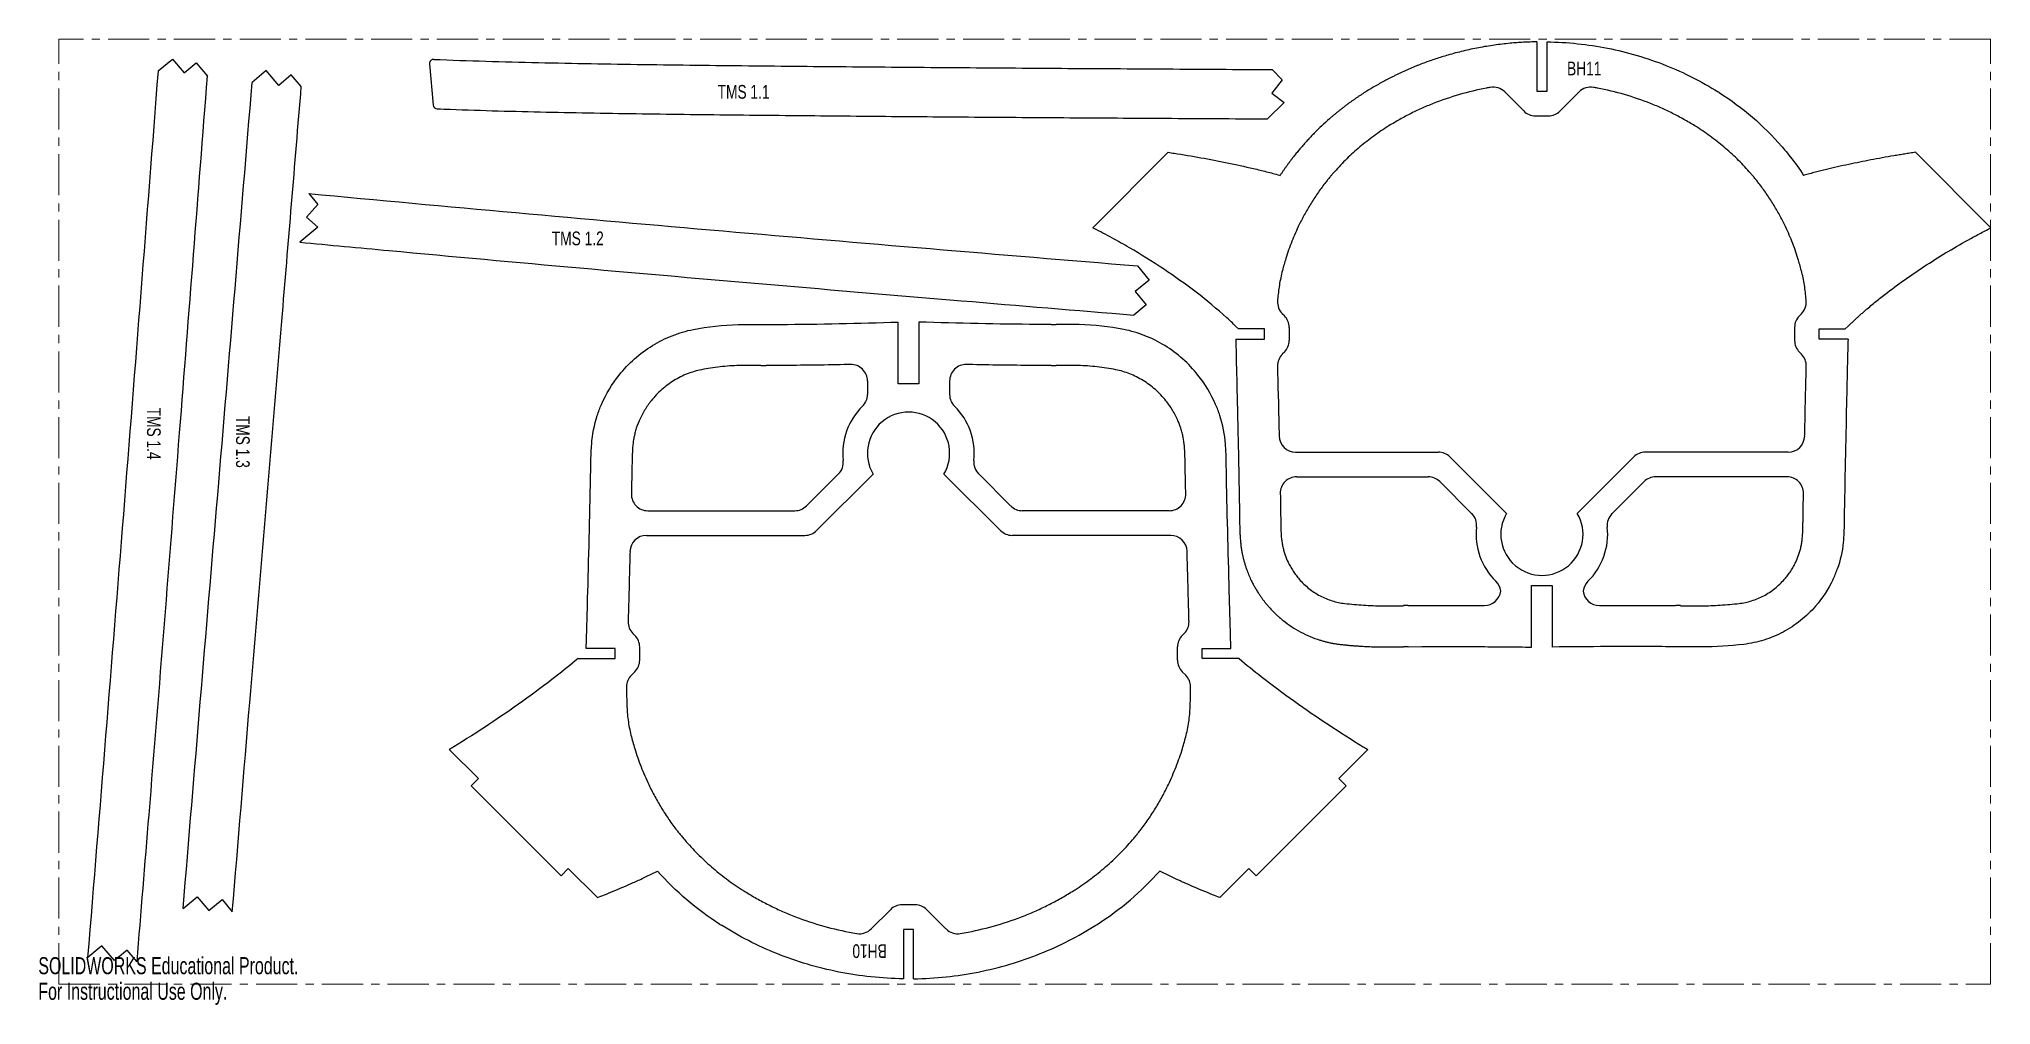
# Model space of a CAD drawing. Header units: inches. Extents: x 0 to 23.8, y 0 to 11.8.
import ezdxf

# ---------------------------------------------------------------- set-up
doc = ezdxf.new("R2010")
doc.units = ezdxf.units.IN
doc.header["$MEASUREMENT"] = 0
doc.linetypes.add('CENTERX2', pattern=[0.8, 0.5, -0.1, 0.1, -0.1])
doc.layers.add('PART_NAMES', color=1, linetype='Continuous')
doc.styles.add('SLDTEXTSTYLE0', font='TXT', dxfattribs={"width": 0.75})
doc.styles.add('SLDTEXTSTYLE1', font='TXT', dxfattribs={"width": 0.7})

msp = doc.modelspace()

# ---------------------------------------------------------------- linework, layer by layer
at = {"color": 7, "linetype": 'CENTERX2', "lineweight": 18}
for p, q in [((0.25, 0.25), (0.25, 11.75)), ((23.75, 11.75), (0.25, 11.75)), ((23.75, 0.25), (23.75, 11.75)), ((0.25, 0.25), (23.75, 0.25))]:
    msp.add_line(p, q, dxfattribs=at)
at = {"color": 7, "linetype": 'Continuous', "lineweight": 25}
for p, q in [((18.229, 11.716), (18.229, 11.116)), ((18.354, 11.116), (18.354, 11.716)), ((1.46, 11.362), (1.632, 11.507)), ((1.632, 11.507), (1.776, 11.337)), ((1.776, 11.337), (1.92, 11.459)), ((1.92, 11.459), (2.057, 11.297)), ((4.76, 11.448), (4.804, 10.946)), ((2.772, 11.367), (2.602, 11.223)), ((2.925, 11.185), (2.772, 11.367)), ((3.078, 11.314), (2.925, 11.185)), ((3.199, 11.171), (3.078, 11.314)), ((15.132, 11.255), (15.008, 11.09)), ((15.01, 11.378), (15.132, 11.255)), ((15.156, 10.978), (14.954, 10.779)), ((15.008, 11.09), (15.156, 10.978)), ((17.839, 11.106), (18.071, 10.875)), ((18.229, 11.116), (18.354, 11.116)), ((18.513, 10.875), (18.744, 11.106)), ((18.212, 10.816), (18.371, 10.816)), ((12.828, 9.453), (13.747, 10.372)), ((23.755, 9.453), (22.836, 10.372)), ((15.099, 10.093), (15.107, 10.091)), ((21.484, 10.093), (21.476, 10.091)), ((3.4, 9.736), (3.262, 9.583)), ((3.289, 9.87), (3.4, 9.736)), ((3.262, 9.583), (3.4, 9.459)), ((3.4, 9.459), (3.181, 9.278)), ((13.513, 8.818), (13.344, 8.679)), ((13.371, 8.99), (13.513, 8.818)), ((13.344, 8.679), (13.478, 8.516)), ((13.478, 8.516), (13.327, 8.391)), ((15.159, 8.383), (15.134, 8.407)), ((21.424, 8.383), (21.449, 8.407)), ((10.462, 7.556), (10.462, 8.306)), ((10.712, 8.306), (10.712, 7.556)), ((14.566, 8.258), (14.601, 8.224)), ((14.568, 8.099), (14.918, 8.099)), ((14.918, 8.224), (14.601, 8.224)), ((14.918, 8.099), (14.918, 8.224)), ((15.218, 8.241), (15.218, 8.082)), ((21.366, 8.241), (21.366, 8.082)), ((21.666, 8.224), (21.982, 8.224)), ((21.666, 8.099), (21.666, 8.224)), ((22.016, 8.099), (21.666, 8.099)), ((22.018, 8.258), (21.982, 8.224)), ((15.159, 7.94), (15.134, 7.915)), ((21.424, 7.94), (21.449, 7.915)), ((10.087, 7.59), (10.087, 7.425)), ((10.712, 7.556), (10.462, 7.556)), ((11.087, 7.59), (11.087, 7.425)), ((15.295, 6.724), (17.032, 6.724)), ((17.173, 6.665), (17.861, 5.978)), ((19.41, 6.665), (18.722, 5.978)), ((21.289, 6.724), (19.551, 6.724)), ((9.345, 6.069), (9.734, 6.459)), ((9.469, 5.769), (10.156, 6.457)), ((11.705, 5.769), (11.018, 6.457)), ((11.829, 6.069), (11.44, 6.459)), ((15.309, 6.424), (16.908, 6.424)), ((21.274, 6.424), (19.676, 6.424)), ((17.049, 6.365), (17.439, 5.975)), ((19.534, 6.365), (19.144, 5.975)), ((7.415, 6.011), (9.203, 6.011)), ((13.759, 6.011), (11.971, 6.011)), ((7.398, 5.711), (9.327, 5.711)), ((13.776, 5.711), (11.847, 5.711)), ((18.167, 5.102), (18.417, 5.102)), ((18.167, 4.352), (18.167, 5.102)), ((18.417, 5.102), (18.417, 4.352)), ((7.257, 4.494), (7.234, 4.517)), ((13.917, 4.494), (13.94, 4.517)), ((7.016, 4.336), (6.666, 4.336)), ((7.016, 4.211), (7.016, 4.336)), ((7.316, 4.193), (7.316, 4.353)), ((13.858, 4.193), (13.858, 4.353)), ((14.158, 4.336), (14.508, 4.336)), ((14.158, 4.211), (14.158, 4.336)), ((16.667, 4.356), (16.831, 4.357)), ((6.566, 4.211), (7.016, 4.211)), ((7.257, 4.052), (7.215, 4.01)), ((13.917, 4.052), (13.959, 4.01)), ((14.608, 4.211), (14.158, 4.211)), ((5.354, 2.751), (5, 3.105)), ((15.82, 2.751), (16.174, 3.105)), ((5.265, 2.663), (5.354, 2.751)), ((6.359, 1.569), (5.265, 2.663)), ((14.815, 1.569), (15.909, 2.663)), ((15.909, 2.663), (15.82, 2.751)), ((6.447, 1.658), (6.359, 1.569)), ((6.801, 1.304), (6.447, 1.658)), ((7.395, 1.559), (7.531, 1.626)), ((13.779, 1.559), (13.643, 1.626)), ((14.373, 1.304), (14.727, 1.658)), ((14.727, 1.658), (14.815, 1.569)), ((1.762, 1.173), (1.933, 1.315)), ((1.933, 1.315), (2.073, 1.146)), ((2.073, 1.146), (2.235, 1.28)), ((2.235, 1.28), (2.36, 1.129)), ((10.667, 1.215), (10.507, 1.215)), ((10.366, 1.156), (10.132, 0.922)), ((11.042, 0.922), (10.808, 1.156)), ((0.774, 0.718), (0.603, 0.575)), ((0.927, 0.537), (0.774, 0.718)), ((10.649, 0.915), (10.524, 0.915)), ((10.524, 0.915), (10.524, 0.315)), ((10.649, 0.315), (10.649, 0.915)), ((1.08, 0.666), (0.927, 0.537)), ((1.201, 0.522), (1.08, 0.666))]:
    msp.add_line(p, q, dxfattribs=at)
at = {"color": 7, "linetype": 'Continuous', "lineweight": 25, "flags": 128}
for points in [[(14.574, 7.819), (14.576, 7.727), (14.58, 7.564), (14.586, 7.309)], [(15.076, 7.769), (15.081, 7.518), (15.086, 7.321)], [(14.614, 5.912), (14.615, 5.871), (14.616, 5.799)]]:
    msp.add_lwpolyline(points, dxfattribs=at)
at = {"color": 7, "linetype": 'Continuous', "lineweight": 25}
for centre, radius, start, end in [((4.81, 11.453), 0.05, 87.7263, 185), ((17.698, 10.965), 0.2, 45, 99.9996), ((18.886, 10.965), 0.2, 80.0004, 135), ((4.854, 10.951), 0.05, 185, 267.7905), ((17.673, 8.674), 2.872, 122.0603, 122.4074), ((18.911, 8.674), 2.872, 57.5926, 57.9397), ((18.212, 11.016), 0.2, 225, 270), ((18.371, 11.016), 0.2, 270, 315), ((17.673, 8.674), 2.372, 122.0603, 122.4074), ((18.911, 8.674), 2.372, 57.5926, 57.9397), ((17.964, 8.21), 2.92, 162.6862, 165.6431), ((18.619, 8.21), 2.92, 14.3569, 17.3138), ((15.276, 8.549), 0.2, 176.1773, 225), ((21.308, 8.549), 0.2, 315, 3.8227), ((15.018, 8.241), 0.2, 0, 45), ((21.566, 8.241), 0.2, 135, 180), ((8.776, 27.9), 19.623, 270.0434, 270.2211), ((12.398, 27.9), 19.623, 269.7789, 269.9566), ((15.018, 8.082), 0.2, 315, 0), ((21.566, 8.082), 0.2, 180, 225), ((15.276, 7.774), 0.2, 135, 181.3232), ((21.308, 7.774), 0.2, 358.6768, 45), ((8.776, 27.9), 20.123, 270.0434, 270.2211), ((9.887, 7.59), 0.2, 0, 91.2683), ((11.287, 7.59), 0.2, 88.7317, 180), ((12.398, 27.9), 20.123, 269.7789, 269.9566), ((9.887, 7.425), 0.2, 314.427, 0), ((11.287, 7.425), 0.2, 180, 225.573), ((10.587, 6.711), 0.8, 134.427, 186.3178), ((10.587, 6.711), 0.5, 329.4775, 210.5225), ((10.587, 6.711), 0.8, 353.6822, 45.573), ((15.295, 6.924), 0.2, 181.247, 270), ((21.289, 6.924), 0.2, 270, 358.753), ((17.032, 6.524), 0.2, 45, 90), ((19.551, 6.524), 0.2, 90, 135), ((9.593, 6.6), 0.2, 315, 6.3178), ((11.581, 6.6), 0.2, 173.6822, 225), ((15.309, 6.224), 0.2, 90, 181.055), ((16.908, 6.224), 0.2, 45, 90), ((19.676, 6.224), 0.2, 90, 135), ((21.274, 6.224), 0.2, 358.945, 90), ((7.415, 6.211), 0.2, 178.7662, 270), ((13.759, 6.211), 0.2, 270, 1.2338), ((9.203, 6.211), 0.2, 270, 315), ((11.971, 6.211), 0.2, 225, 270), ((17.298, 5.834), 0.2, 353.6822, 45), ((18.292, 5.724), 0.5, 149.4775, 30.5225), ((19.286, 5.834), 0.2, 135, 186.3178), ((7.398, 5.511), 0.2, 90, 178.5251), ((9.327, 5.911), 0.2, 270, 315), ((11.847, 5.911), 0.2, 225, 270), ((13.776, 5.511), 0.2, 1.4749, 90), ((18.292, 5.724), 0.8, 173.6822, 225.573), ((18.292, 5.724), 0.8, 314.427, 6.3178), ((16.01, 5.768), 0.892, 199.5862, 205.3613), ((20.574, 5.768), 0.892, 334.6387, 340.4138), ((16.01, 5.768), 1.392, 199.5862, 205.3613), ((20.574, 5.768), 1.392, 334.6387, 340.4138), ((17.592, 5.057), 0.2, 269.7512, 353.2483), ((17.592, 5.01), 0.2, 6.7517, 45.573), ((18.992, 5.01), 0.2, 134.427, 173.2483), ((18.992, 5.057), 0.2, 186.7517, 270.2488), ((16.941, -43.249), 48.106, 90.3301, 90.3983), ((19.642, -43.249), 48.106, 89.6017, 89.6699), ((7.375, 4.659), 0.2, 178.3738, 225), ((13.799, 4.659), 0.2, 315, 1.6262), ((7.116, 4.353), 0.2, 0, 45), ((14.058, 4.353), 0.2, 135, 180), ((16.941, -43.249), 47.606, 90.3301, 90.3983), ((19.642, -43.249), 47.606, 89.6017, 89.6699), ((7.116, 4.193), 0.2, 315, 0), ((14.058, 4.193), 0.2, 180, 225), ((7.356, 3.868), 0.2, 135, 180.159), ((13.818, 3.868), 0.2, 359.841, 45), ((10.264, 4.037), 3.146, 193.906, 196.9617), ((10.91, 4.037), 3.146, 343.0383, 346.094), ((10.26, 4.068), 3.162, 219.8047, 220.7214), ((10.914, 4.068), 3.162, 319.2786, 320.1953), ((10.084, 3.778), 2.824, 237.3814, 237.7336), ((10.507, 1.015), 0.2, 90, 135), ((10.667, 1.015), 0.2, 45, 90), ((11.09, 3.778), 2.824, 302.2664, 302.6186), ((10.084, 3.778), 3.324, 237.3818, 237.7336), ((11.09, 3.778), 3.324, 302.2664, 302.6182), ((9.99, 1.064), 0.2, 260.5677, 315), ((11.184, 1.064), 0.2, 225, 279.4323)]:
    msp.add_arc(centre, radius, start, end, dxfattribs=at)
for points, knots in [([(18.229, 11.716), (18.216, 11.716), (18.189, 11.715), (18.148, 11.714), (18.108, 11.712), (18.067, 11.71), (18.027, 11.708), (17.986, 11.705), (17.946, 11.702), (17.855, 11.694), (17.713, 11.677), (17.523, 11.646), (17.334, 11.605), (17.185, 11.566), (17.074, 11.532), (17.001, 11.509), (16.928, 11.484), (16.856, 11.458), (16.808, 11.439), (16.784, 11.43)], [0, 0, 0, 0, 0.027408, 0.054803, 0.082188, 0.109566, 0.136938, 0.164308, 0.191679, 0.219052, 0.349597, 0.479925, 0.610229, 0.74027, 0.792332, 0.844316, 0.896243, 0.948131, 1, 1, 1, 1]), ([(4.812, 11.503), (5.022, 11.494), (5.232, 11.487), (5.656, 11.474), (5.87, 11.469), (6.297, 11.459), (6.512, 11.455), (6.939, 11.448), (7.153, 11.444), (7.792, 11.435), (8.217, 11.43), (9.063, 11.421), (9.485, 11.417), (10.328, 11.41), (10.75, 11.406), (11.596, 11.4), (12.02, 11.397), (12.872, 11.391), (13.3, 11.389), (14.155, 11.383), (14.583, 11.381), (15.01, 11.378)], [0, 0, 0, 0, 0.0625, 0.0625, 0.125, 0.125, 0.1875, 0.1875, 0.25, 0.25, 0.375, 0.375, 0.5, 0.5, 0.625, 0.625, 0.75, 0.75, 0.875, 0.875, 1, 1, 1, 1]), ([(16.784, 11.43), (16.772, 11.425), (16.747, 11.415), (16.711, 11.4), (16.674, 11.384), (16.638, 11.368), (16.602, 11.352), (16.566, 11.335), (16.53, 11.318), (16.494, 11.3), (16.449, 11.278), (16.395, 11.25), (16.333, 11.216), (16.271, 11.181), (16.209, 11.145), (16.169, 11.12), (16.149, 11.107)], [0, 0, 0, 0, 0.0555703, 0.1111413, 0.1667187, 0.2223082, 0.2779154, 0.3335461, 0.389206, 0.4449005, 0.5006355, 0.600517, 0.7003618, 0.8002022, 0.9000708, 1, 1, 1, 1]), ([(0.604, 0.575), (0.751, 2.372), (0.896, 4.17), (1.181, 7.766), (1.321, 9.564), (1.461, 11.362)], [0, 0, 0, 0, 0.5, 0.5, 1, 1, 1, 1]), ([(1.201, 0.522), (1.25, 1.119), (1.426, 3.264), (1.712, 6.855), (1.945, 9.851), (2.057, 11.297)], [154.943225, 154.943225, 154.943225, 154.943225, 159.430678, 171.073515, 181.95232, 181.95232, 181.95232, 181.95232]), ([(1.762, 1.173), (1.831, 2.011), (1.901, 2.848), (2.041, 4.523), (2.111, 5.361), (2.253, 7.036), (2.323, 7.873), (2.463, 9.548), (2.533, 10.385), (2.602, 11.223)], [0, 0, 0, 0, 0.25, 0.25, 0.5, 0.5, 0.75, 0.75, 1, 1, 1, 1]), ([(2.36, 1.129), (2.431, 1.978), (2.629, 4.374), (2.913, 7.721), (3.121, 10.22), (3.199, 11.171)], [129.755744, 129.755744, 129.755744, 129.755744, 136.145005, 147.787842, 154.943225, 154.943225, 154.943225, 154.943225]), ([(17.663, 11.162), (17.647, 11.159), (17.521, 11.136), (17.286, 11.079), (17.073, 11.006), (16.969, 10.965)], [0.4648597, 0.4648597, 0.4648597, 0.4648597, 0.5000921, 0.7500453, 0.9999984, 0.9999984, 0.9999984, 0.9999984]), ([(19.614, 10.965), (19.51, 11.006), (19.298, 11.079), (19.063, 11.136), (18.936, 11.159), (18.92, 11.162)], [0.0001858, 0.0001858, 0.0001858, 0.0001858, 0.250139, 0.5000921, 0.5353245, 0.5353245, 0.5353245, 0.5353245]), ([(16.134, 11.098), (16.124, 11.092), (16.104, 11.079), (16.073, 11.059), (16.044, 11.039), (16.014, 11.018), (15.985, 10.998), (15.955, 10.977), (15.926, 10.956), (15.898, 10.934), (15.869, 10.912), (15.841, 10.89), (15.813, 10.867), (15.785, 10.845), (15.757, 10.822), (15.707, 10.779), (15.636, 10.715), (15.56, 10.643), (15.501, 10.583), (15.458, 10.537), (15.416, 10.491), (15.388, 10.46), (15.374, 10.444)], [0, 0, 0, 0, 0.035778, 0.071538, 0.107285, 0.143022, 0.178753, 0.214482, 0.250212, 0.285949, 0.321695, 0.357454, 0.39323, 0.429028, 0.46485, 0.500701, 0.625638, 0.750509, 0.812959, 0.875344, 0.937684, 1, 1, 1, 1]), ([(4.852, 10.901), (4.905, 10.899), (5.151, 10.889), (5.592, 10.876), (6.178, 10.861), (6.96, 10.846), (7.931, 10.833), (9.086, 10.821), (10.236, 10.81), (11.387, 10.801), (12.546, 10.793), (13.737, 10.786), (14.54, 10.781), (14.954, 10.779)], [78.986037, 78.986037, 78.986037, 78.986037, 79.386176, 80.841531, 82.296885, 83.75224, 86.662949, 89.573658, 92.484367, 95.395077, 98.305786, 101.216495, 104.31828, 104.31828, 104.31828, 104.31828]), ([(13.747, 10.372), (13.771, 10.368), (13.795, 10.364), (14.035, 10.326), (14.25, 10.288), (14.57, 10.222), (14.676, 10.199), (14.836, 10.162), (14.889, 10.149), (14.994, 10.122), (15.047, 10.108), (15.099, 10.093)], [0.4721025, 0.4721025, 0.4721025, 0.4721025, 0.5, 0.5, 0.75, 0.75, 0.875, 0.875, 0.9375, 0.9375, 1, 1, 1, 1]), ([(15.269, 10.317), (15.262, 10.308), (15.248, 10.289), (15.227, 10.262), (15.206, 10.234), (15.186, 10.205), (15.166, 10.177), (15.146, 10.149), (15.126, 10.12), (15.113, 10.1), (15.107, 10.091)], [0, 0, 0, 0, 0.12499, 0.249957, 0.374914, 0.499873, 0.624849, 0.749853, 0.874899, 1, 1, 1, 1]), ([(15.34, 10.403), (15.334, 10.396), (15.322, 10.382), (15.304, 10.36), (15.286, 10.339), (15.275, 10.324), (15.269, 10.317)], [0, 0, 0, 0, 0.2518423, 0.5024434, 0.7518227, 1, 1, 1, 1]), ([(15.374, 10.444), (15.368, 10.437), (15.357, 10.424), (15.345, 10.41), (15.34, 10.403)], [0, 0, 0, 0, 0.494574, 1, 1, 1, 1]), ([(22.836, 10.372), (22.814, 10.368), (22.77, 10.361), (22.704, 10.351), (22.638, 10.34), (22.501, 10.317), (22.296, 10.28), (22.068, 10.234), (21.888, 10.195), (21.775, 10.168), (21.686, 10.147), (21.617, 10.129), (21.55, 10.112), (21.505, 10.099), (21.484, 10.093)], [0, 0, 0, 0, 0.048897, 0.097366, 0.145408, 0.193023, 0.399558, 0.596501, 0.699583, 0.798166, 0.849413, 0.899039, 0.951677, 1, 1, 1, 1]), ([(3.289, 9.87), (4.129, 9.792), (4.969, 9.714), (6.65, 9.562), (7.49, 9.488), (10.01, 9.269), (11.69, 9.129), (13.371, 8.99)], [0, 0, 0, 0, 0.25, 0.25, 0.5, 0.5, 1, 1, 1, 1]), ([(3.181, 9.278), (3.543, 9.244), (4.678, 9.138), (6.588, 8.964), (8.911, 8.761), (11.157, 8.572), (12.629, 8.449), (13.327, 8.391)], [104.31828, 104.31828, 104.31828, 104.31828, 107.037913, 112.859332, 118.68075, 124.502168, 129.755744, 129.755744, 129.755744, 129.755744]), ([(14.566, 8.258), (14.531, 8.291), (14.496, 8.324), (14.34, 8.466), (14.214, 8.57), (13.956, 8.768), (13.823, 8.862), (13.553, 9.043), (13.414, 9.128), (13.203, 9.252), (13.132, 9.292), (12.988, 9.37), (12.916, 9.408), (12.838, 9.448), (12.833, 9.451), (12.828, 9.453)], [0.2136658, 0.2136658, 0.2136658, 0.2136658, 0.25, 0.25, 0.375, 0.375, 0.5, 0.5, 0.625, 0.625, 0.6875, 0.6875, 0.75, 0.75, 0.7541275, 0.7541275, 0.7541275, 0.7541275]), ([(22.018, 8.258), (22.028, 8.268), (22.049, 8.288), (22.082, 8.318), (22.114, 8.349), (22.148, 8.379), (22.182, 8.409), (22.216, 8.439), (22.278, 8.492), (22.37, 8.569), (22.533, 8.697), (22.743, 8.851), (23.002, 9.025), (23.27, 9.189), (23.474, 9.305), (23.614, 9.38), (23.684, 9.417), (23.731, 9.441), (23.755, 9.453)], [0, 0, 0, 0, 0.020686, 0.041554, 0.062607, 0.083844, 0.105268, 0.126881, 0.148684, 0.221674, 0.296553, 0.441778, 0.591592, 0.737836, 0.887477, 0.924804, 0.962311, 1, 1, 1, 1]), ([(14.568, 8.099), (14.569, 8.056), (14.571, 7.962), (14.573, 7.869), (14.574, 7.819)], [0, 0, 0, 0, 0.464584, 1, 1, 1, 1]), ([(9.883, 7.79), (9.857, 7.789), (9.701, 7.786), (9.416, 7.781), (9.158, 7.779), (9.029, 7.778)], [0.4452427, 0.4452427, 0.4452427, 0.4452427, 0.4944234, 0.741636, 0.9888486, 0.9888486, 0.9888486, 0.9888486]), ([(12.145, 7.778), (12.016, 7.779), (11.758, 7.781), (11.473, 7.786), (11.317, 7.789), (11.291, 7.79)], [-0.0000019, -0.0000019, -0.0000019, -0.0000019, 0.2472107, 0.4944234, 0.5436039, 0.5436039, 0.5436039, 0.5436039]), ([(21.497, 7.321), (21.498, 7.363), (21.5, 7.448), (21.503, 7.576), (21.506, 7.683), (21.507, 7.747), (21.508, 7.769)], [-0.0000014, -0.0000014, -0.0000014, -0.0000014, 0.2500003, 0.5000019, 0.7500036, 0.8792907, 0.8792907, 0.8792907, 0.8792907]), ([(14.586, 7.309), (14.589, 7.185), (14.594, 6.952), (14.602, 6.598), (14.608, 6.257), (14.612, 6.024), (14.614, 5.912)], [0, 0, 0, 0, 0.26765, 0.500319, 0.759655, 1, 1, 1, 1]), ([(15.086, 7.321), (15.089, 7.204), (15.092, 7.07), (15.095, 6.937), (15.095, 6.92)], [-0.0000019, -0.0000019, -0.0000019, -0.0000019, 0.2499988, 0.2863593, 0.2863593, 0.2863593, 0.2863593]), ([(21.488, 6.92), (21.489, 6.937), (21.492, 7.07), (21.495, 7.204), (21.497, 7.321)], [0.7136397, 0.7136397, 0.7136397, 0.7136397, 0.7500002, 1.0000009, 1.0000009, 1.0000009, 1.0000009]), ([(14.616, 5.799), (14.616, 5.79), (14.617, 5.77), (14.618, 5.741), (14.619, 5.712), (14.621, 5.683), (14.623, 5.654), (14.625, 5.635), (14.626, 5.625)], [0, 0, 0, 0, 0.166333, 0.332757, 0.499303, 0.666005, 0.832893, 1, 1, 1, 1]), ([(7.199, 5.516), (7.197, 5.471), (7.193, 5.303), (7.188, 5.134), (7.185, 5.01)], [0.6611598, 0.6611598, 0.6611598, 0.6611598, 0.7500003, 1.0000019, 1.0000019, 1.0000019, 1.0000019]), ([(13.989, 5.01), (13.986, 5.134), (13.981, 5.303), (13.977, 5.471), (13.975, 5.516)], [-0.0000044, -0.0000044, -0.0000044, -0.0000044, 0.2499971, 0.3388376, 0.3388376, 0.3388376, 0.3388376]), ([(14.626, 5.625), (14.627, 5.617), (14.628, 5.601), (14.631, 5.578), (14.635, 5.554), (14.638, 5.531), (14.643, 5.507), (14.647, 5.484), (14.653, 5.455), (14.662, 5.42), (14.673, 5.38), (14.685, 5.34), (14.694, 5.314), (14.698, 5.301)], [0, 0, 0, 0, 0.071411, 0.142785, 0.214144, 0.285509, 0.356903, 0.428346, 0.499861, 0.625095, 0.750119, 0.875048, 1, 1, 1, 1]), ([(7.185, 5.01), (7.184, 4.964), (7.181, 4.874), (7.178, 4.759), (7.176, 4.689), (7.175, 4.664)], [-0.0000032, -0.0000032, -0.0000032, -0.0000032, 0.2500006, 0.5000045, 0.635424, 0.635424, 0.635424, 0.635424]), ([(13.999, 4.664), (13.998, 4.689), (13.996, 4.759), (13.993, 4.874), (13.99, 4.964), (13.989, 5.01)], [0.3645847, 0.3645847, 0.3645847, 0.3645847, 0.5000045, 0.7500083, 1.0000122, 1.0000122, 1.0000122, 1.0000122]), ([(14.752, 5.171), (14.755, 5.164), (14.762, 5.15), (14.773, 5.128), (14.784, 5.107), (14.796, 5.086), (14.808, 5.065), (14.82, 5.044), (14.833, 5.024), (14.849, 4.999), (14.868, 4.971), (14.89, 4.94), (14.913, 4.909), (14.937, 4.879), (14.954, 4.86), (14.962, 4.85)], [0, 0, 0, 0, 0.062557, 0.125077, 0.187578, 0.250079, 0.312597, 0.375152, 0.437761, 0.500443, 0.600627, 0.7006, 0.800436, 0.900211, 1, 1, 1, 1]), ([(14.962, 4.85), (14.967, 4.844), (14.978, 4.832), (14.993, 4.815), (15.009, 4.798), (15.025, 4.782), (15.042, 4.766), (15.059, 4.75), (15.076, 4.734), (15.093, 4.718), (15.11, 4.703), (15.128, 4.688), (15.173, 4.652), (15.248, 4.598), (15.357, 4.533), (15.471, 4.479), (15.564, 4.445), (15.631, 4.425), (15.671, 4.415), (15.712, 4.405), (15.753, 4.397), (15.795, 4.39), (15.822, 4.387), (15.836, 4.385)], [0, 0, 0, 0, 0.022971, 0.045907, 0.068815, 0.091701, 0.114572, 0.137433, 0.160291, 0.183152, 0.206022, 0.228908, 0.251817, 0.377329, 0.502495, 0.627371, 0.751858, 0.793401, 0.834815, 0.876141, 0.917419, 0.958692, 1, 1, 1, 1]), ([(16.828, 4.857), (16.95, 4.857), (17.192, 4.858), (17.447, 4.857), (17.58, 4.857), (17.591, 4.857)], [-0.0000014, -0.0000014, -0.0000014, -0.0000014, 0.248788, 0.4975773, 0.5202756, 0.5202756, 0.5202756, 0.5202756]), ([(18.993, 4.857), (19.004, 4.857), (19.137, 4.857), (19.391, 4.858), (19.634, 4.857), (19.755, 4.857)], [0.4748791, 0.4748791, 0.4748791, 0.4748791, 0.4975773, 0.7463667, 0.995156, 0.995156, 0.995156, 0.995156]), ([(15.836, 4.385), (15.85, 4.384), (15.878, 4.381), (15.92, 4.376), (15.963, 4.372), (16.005, 4.369), (16.048, 4.366), (16.105, 4.362), (16.177, 4.358), (16.263, 4.355), (16.32, 4.354), (16.349, 4.354)], [0, 0, 0, 0, 0.082357, 0.164879, 0.247573, 0.330445, 0.413502, 0.49675, 0.664208, 0.831941, 1, 1, 1, 1]), ([(16.349, 4.354), (16.363, 4.354), (16.389, 4.353), (16.43, 4.353), (16.457, 4.354), (16.47, 4.354)], [0, 0, 0, 0, 0.330309, 0.663635, 1, 1, 1, 1]), ([(16.47, 4.354), (16.494, 4.354), (16.54, 4.355), (16.587, 4.355), (16.61, 4.355)], [0, 0, 0, 0, 0.503591, 1, 1, 1, 1]), ([(16.831, 4.357), (16.893, 4.357), (17.016, 4.357), (17.2, 4.358), (17.38, 4.358), (17.602, 4.357), (17.864, 4.355), (18.066, 4.353), (18.167, 4.352)], [0, 0, 0, 0, 0.139577, 0.276967, 0.41217, 0.545188, 0.774972, 1, 1, 1, 1]), ([(6.566, 4.211), (6.477, 4.137), (6.388, 4.065), (6.165, 3.892), (6.03, 3.791), (5.757, 3.596), (5.619, 3.501), (5.339, 3.316), (5.198, 3.226), (5.037, 3.127), (5.018, 3.116), (5, 3.105)], [0.2892107, 0.2892107, 0.2892107, 0.2892107, 0.375, 0.375, 0.5, 0.5, 0.625, 0.625, 0.75, 0.75, 0.7660597, 0.7660597, 0.7660597, 0.7660597]), ([(14.608, 4.211), (14.697, 4.137), (14.786, 4.065), (15.009, 3.892), (15.144, 3.791), (15.417, 3.596), (15.555, 3.501), (15.835, 3.316), (15.976, 3.226), (16.137, 3.127), (16.156, 3.116), (16.174, 3.105)], [0.2892107, 0.2892107, 0.2892107, 0.2892107, 0.375, 0.375, 0.5, 0.5, 0.625, 0.625, 0.75, 0.75, 0.7660597, 0.7660597, 0.7660597, 0.7660597]), ([(7.156, 3.868), (7.156, 3.86), (7.156, 3.82), (7.157, 3.748), (7.159, 3.682), (7.16, 3.65)], [0.4441943, 0.4441943, 0.4441943, 0.4441943, 0.5, 0.75, 1, 1, 1, 1]), ([(14.014, 3.65), (14.015, 3.682), (14.017, 3.748), (14.018, 3.82), (14.018, 3.86), (14.018, 3.868)], [0, 0, 0, 0, 0.25, 0.5, 0.5558068, 0.5558068, 0.5558068, 0.5558068]), ([(6.801, 1.304), (6.83, 1.316), (6.859, 1.327), (6.973, 1.373), (7.058, 1.408), (7.185, 1.463), (7.227, 1.481), (7.311, 1.519), (7.353, 1.539), (7.395, 1.559)], [0.7077436, 0.7077436, 0.7077436, 0.7077436, 0.75, 0.75, 0.875, 0.875, 0.9375, 0.9375, 1, 1, 1, 1]), ([(14.373, 1.304), (14.344, 1.316), (14.315, 1.327), (14.201, 1.373), (14.116, 1.408), (13.989, 1.463), (13.947, 1.481), (13.863, 1.519), (13.821, 1.539), (13.779, 1.559)], [0.7077436, 0.7077436, 0.7077436, 0.7077436, 0.75, 0.75, 0.875, 0.875, 0.9375, 0.9375, 1, 1, 1, 1]), ([(9.17, 1.087), (9.282, 1.042), (9.509, 0.963), (9.776, 0.899), (9.926, 0.872), (9.958, 0.866)], [0.0001825, 0.0001825, 0.0001825, 0.0001825, 0.2501352, 0.500088, 0.5659463, 0.5659463, 0.5659463, 0.5659463]), ([(11.216, 0.866), (11.248, 0.872), (11.398, 0.899), (11.665, 0.963), (11.892, 1.042), (12.004, 1.087)], [0.43423, 0.43423, 0.43423, 0.43423, 0.500088, 0.7500408, 0.9999936, 0.9999936, 0.9999936, 0.9999936])]:
    msp.add_open_spline(points, degree=3, knots=knots, dxfattribs=at)
for points in [[(18.354, 11.716), (18.602, 11.712), (19.096, 11.66), (19.571, 11.52), (19.799, 11.43)], [(19.799, 11.43), (20.021, 11.341), (20.234, 11.233), (20.435, 11.107)], [(16.969, 10.965), (16.921, 10.946), (16.825, 10.905), (16.684, 10.838), (16.547, 10.764), (16.458, 10.711), (16.414, 10.684)], [(20.169, 10.684), (20.125, 10.711), (20.036, 10.764), (19.899, 10.838), (19.758, 10.905), (19.663, 10.946), (19.614, 10.965)], [(20.449, 11.098), (20.733, 10.918), (20.99, 10.697), (21.209, 10.444)], [(16.402, 10.676), (16.341, 10.637), (16.223, 10.556), (16.054, 10.421), (15.896, 10.275), (15.799, 10.17), (15.752, 10.116)], [(20.831, 10.116), (20.785, 10.17), (20.687, 10.275), (20.529, 10.421), (20.361, 10.556), (20.242, 10.637), (20.182, 10.676)], [(21.209, 10.444), (21.221, 10.431), (21.232, 10.417), (21.244, 10.403)], [(21.244, 10.403), (21.268, 10.375), (21.291, 10.346), (21.314, 10.317)], [(21.314, 10.317), (21.371, 10.244), (21.425, 10.168), (21.476, 10.091)], [(15.663, 10.009), (15.632, 9.969), (15.571, 9.887), (15.487, 9.759), (15.409, 9.628), (15.362, 9.538), (15.34, 9.492)], [(15.722, 10.082), (15.717, 10.076), (15.707, 10.064), (15.692, 10.046), (15.678, 10.027), (15.668, 10.015), (15.663, 10.009)], [(15.752, 10.116), (15.749, 10.114), (15.745, 10.108), (15.737, 10.099), (15.73, 10.091), (15.725, 10.085), (15.722, 10.082)], [(20.861, 10.082), (20.859, 10.085), (20.854, 10.091), (20.846, 10.099), (20.839, 10.108), (20.834, 10.114), (20.831, 10.116)], [(20.92, 10.009), (20.915, 10.015), (20.906, 10.027), (20.891, 10.046), (20.876, 10.064), (20.866, 10.076), (20.861, 10.082)], [(21.243, 9.492), (21.221, 9.538), (21.174, 9.628), (21.097, 9.759), (21.012, 9.887), (20.951, 9.969), (20.92, 10.009)], [(15.34, 9.492), (15.324, 9.459), (15.293, 9.391), (15.249, 9.289), (15.21, 9.185), (15.187, 9.114), (15.176, 9.079)], [(21.407, 9.079), (21.396, 9.114), (21.373, 9.185), (21.334, 9.289), (21.291, 9.391), (21.26, 9.459), (21.243, 9.492)], [(15.135, 8.934), (15.127, 8.905), (15.114, 8.846), (15.097, 8.757), (15.085, 8.668), (15.079, 8.608), (15.077, 8.579)], [(21.506, 8.579), (21.504, 8.608), (21.498, 8.668), (21.486, 8.757), (21.47, 8.846), (21.456, 8.905), (21.449, 8.934)], [(15.077, 8.579), (15.077, 8.573), (15.077, 8.568), (15.076, 8.562)], [(21.507, 8.562), (21.507, 8.568), (21.506, 8.573), (21.506, 8.579)], [(7.066, 7.661), (7.123, 7.732), (7.248, 7.865), (7.467, 8.027), (7.709, 8.148), (7.881, 8.199), (7.969, 8.216)], [(7.969, 8.216), (8.145, 8.252), (8.328, 8.272), (8.513, 8.277)], [(8.513, 8.277), (8.556, 8.278), (8.599, 8.278), (8.642, 8.278)], [(8.642, 8.278), (8.691, 8.277), (8.741, 8.277), (8.791, 8.277)], [(8.852, 8.277), (8.91, 8.277), (8.968, 8.277), (9.026, 8.278)], [(9.026, 8.278), (9.502, 8.281), (9.98, 8.29), (10.462, 8.306)], [(12.148, 8.278), (11.672, 8.281), (11.194, 8.29), (10.712, 8.306)], [(12.322, 8.277), (12.264, 8.277), (12.206, 8.277), (12.148, 8.278)], [(12.532, 8.278), (12.483, 8.277), (12.433, 8.277), (12.383, 8.277)], [(12.661, 8.277), (12.618, 8.278), (12.575, 8.278), (12.532, 8.278)], [(13.205, 8.216), (13.029, 8.252), (12.846, 8.272), (12.661, 8.277)], [(14.108, 7.661), (14.051, 7.732), (13.926, 7.865), (13.707, 8.027), (13.465, 8.148), (13.293, 8.199), (13.205, 8.216)], [(22.016, 8.099), (22.013, 8.006), (22.011, 7.913), (22.009, 7.819)], [(6.851, 7.304), (6.907, 7.432), (6.979, 7.553), (7.066, 7.661)], [(8.067, 7.726), (8.008, 7.715), (7.894, 7.681), (7.73, 7.599), (7.582, 7.489), (7.495, 7.398), (7.456, 7.349)], [(8.526, 7.777), (8.487, 7.776), (8.409, 7.773), (8.293, 7.762), (8.179, 7.747), (8.104, 7.734), (8.067, 7.726)], [(8.635, 7.778), (8.625, 7.778), (8.607, 7.778), (8.58, 7.778), (8.553, 7.778), (8.535, 7.777), (8.526, 7.777)], [(8.791, 7.777), (8.778, 7.777), (8.752, 7.777), (8.713, 7.777), (8.674, 7.777), (8.648, 7.778), (8.635, 7.778)], [(9.029, 7.778), (9.015, 7.778), (8.985, 7.777), (8.941, 7.777), (8.897, 7.777), (8.868, 7.777), (8.854, 7.777)], [(12.32, 7.777), (12.306, 7.777), (12.277, 7.777), (12.233, 7.777), (12.189, 7.777), (12.159, 7.778), (12.145, 7.778)], [(12.539, 7.778), (12.526, 7.778), (12.5, 7.777), (12.461, 7.777), (12.422, 7.777), (12.396, 7.777), (12.383, 7.777)], [(12.648, 7.777), (12.639, 7.777), (12.621, 7.778), (12.594, 7.778), (12.567, 7.778), (12.549, 7.778), (12.539, 7.778)], [(13.107, 7.726), (13.07, 7.734), (12.995, 7.747), (12.881, 7.762), (12.765, 7.773), (12.687, 7.776), (12.648, 7.777)], [(13.718, 7.349), (13.679, 7.398), (13.592, 7.489), (13.444, 7.599), (13.28, 7.681), (13.166, 7.715), (13.107, 7.726)], [(14.323, 7.304), (14.267, 7.432), (14.195, 7.553), (14.108, 7.661)], [(22.009, 7.819), (22.005, 7.649), (22.001, 7.479), (21.997, 7.309)], [(6.732, 6.82), (6.74, 6.938), (6.763, 7.056), (6.8, 7.169)], [(6.8, 7.169), (6.815, 7.215), (6.832, 7.26), (6.851, 7.304)], [(7.456, 7.349), (7.442, 7.331), (7.413, 7.293), (7.375, 7.233), (7.34, 7.17), (7.319, 7.127), (7.31, 7.105)], [(13.864, 7.105), (13.855, 7.127), (13.834, 7.17), (13.799, 7.233), (13.761, 7.293), (13.732, 7.331), (13.718, 7.349)], [(14.374, 7.169), (14.359, 7.215), (14.342, 7.26), (14.323, 7.304)], [(14.442, 6.82), (14.434, 6.938), (14.411, 7.056), (14.374, 7.169)], [(21.997, 7.309), (21.987, 6.843), (21.977, 6.377), (21.969, 5.912)], [(7.275, 7.014), (7.269, 6.996), (7.258, 6.958), (7.245, 6.901), (7.236, 6.843), (7.232, 6.804), (7.23, 6.784)], [(7.31, 7.105), (7.306, 7.098), (7.3, 7.083), (7.291, 7.06), (7.283, 7.037), (7.278, 7.022), (7.275, 7.014)], [(13.899, 7.014), (13.896, 7.022), (13.891, 7.037), (13.883, 7.06), (13.874, 7.083), (13.868, 7.098), (13.864, 7.105)], [(13.944, 6.784), (13.942, 6.804), (13.938, 6.843), (13.929, 6.901), (13.916, 6.958), (13.905, 6.996), (13.899, 7.014)], [(6.723, 6.634), (6.724, 6.696), (6.727, 6.758), (6.732, 6.82)], [(7.23, 6.784), (7.229, 6.771), (7.228, 6.744), (7.226, 6.704), (7.224, 6.665), (7.223, 6.638), (7.223, 6.625)], [(13.951, 6.625), (13.951, 6.638), (13.95, 6.665), (13.948, 6.704), (13.946, 6.744), (13.945, 6.771), (13.944, 6.784)], [(14.451, 6.634), (14.45, 6.696), (14.447, 6.758), (14.442, 6.82)], [(6.685, 5.024), (6.699, 5.521), (6.712, 6.017), (6.721, 6.513)], [(6.721, 6.513), (6.722, 6.553), (6.723, 6.593), (6.723, 6.634)], [(7.221, 6.504), (7.219, 6.407), (7.217, 6.311), (7.215, 6.215)], [(7.223, 6.625), (7.223, 6.615), (7.223, 6.595), (7.222, 6.565), (7.222, 6.534), (7.221, 6.514), (7.221, 6.504)], [(13.953, 6.504), (13.953, 6.514), (13.952, 6.534), (13.952, 6.565), (13.951, 6.595), (13.951, 6.615), (13.951, 6.625)], [(13.959, 6.215), (13.957, 6.311), (13.955, 6.407), (13.953, 6.504)], [(14.453, 6.513), (14.452, 6.553), (14.451, 6.593), (14.451, 6.634)], [(14.489, 5.024), (14.475, 5.521), (14.462, 6.017), (14.453, 6.513)], [(15.109, 6.22), (15.111, 6.12), (15.113, 6.02), (15.114, 5.92)], [(21.469, 5.92), (21.471, 6.02), (21.472, 6.12), (21.474, 6.22)], [(15.114, 5.92), (15.114, 5.911), (15.115, 5.891), (15.115, 5.863), (15.116, 5.835), (15.116, 5.816), (15.116, 5.807)], [(15.116, 5.807), (15.116, 5.796), (15.117, 5.774), (15.118, 5.74), (15.12, 5.707), (15.122, 5.685), (15.123, 5.674)], [(21.46, 5.674), (21.461, 5.685), (21.463, 5.707), (21.465, 5.74), (21.467, 5.774), (21.467, 5.796), (21.467, 5.807)], [(21.467, 5.807), (21.467, 5.816), (21.468, 5.835), (21.468, 5.863), (21.469, 5.891), (21.469, 5.911), (21.469, 5.92)], [(21.967, 5.799), (21.966, 5.741), (21.963, 5.683), (21.957, 5.625)], [(21.969, 5.912), (21.968, 5.874), (21.968, 5.837), (21.967, 5.799)], [(15.123, 5.674), (15.125, 5.656), (15.13, 5.622), (15.14, 5.57), (15.153, 5.518), (15.163, 5.485), (15.169, 5.469)], [(21.414, 5.469), (21.42, 5.485), (21.431, 5.518), (21.444, 5.57), (21.454, 5.622), (21.458, 5.656), (21.46, 5.674)], [(21.957, 5.625), (21.947, 5.515), (21.922, 5.406), (21.885, 5.301)], [(15.204, 5.386), (15.213, 5.367), (15.232, 5.33), (15.264, 5.277), (15.3, 5.226), (15.326, 5.194), (15.339, 5.178)], [(21.244, 5.178), (21.258, 5.194), (21.284, 5.226), (21.319, 5.277), (21.352, 5.33), (21.371, 5.367), (21.38, 5.386)], [(6.67, 4.481), (6.675, 4.662), (6.68, 4.843), (6.685, 5.024)], [(14.504, 4.481), (14.499, 4.662), (14.494, 4.843), (14.489, 5.024)], [(15.339, 5.178), (15.375, 5.137), (15.455, 5.061), (15.591, 4.971), (15.739, 4.91), (15.841, 4.888), (15.893, 4.882)], [(20.69, 4.882), (20.742, 4.888), (20.844, 4.91), (20.992, 4.971), (21.128, 5.061), (21.208, 5.137), (21.244, 5.178)], [(21.832, 5.171), (21.776, 5.055), (21.705, 4.947), (21.621, 4.85)], [(15.893, 4.882), (15.931, 4.878), (16.006, 4.87), (16.121, 4.862), (16.237, 4.856), (16.315, 4.854), (16.354, 4.854)], [(16.354, 4.854), (16.363, 4.854), (16.381, 4.853), (16.409, 4.853), (16.436, 4.854), (16.454, 4.854), (16.463, 4.854)], [(16.463, 4.854), (16.475, 4.854), (16.499, 4.854), (16.535, 4.855), (16.571, 4.855), (16.595, 4.855), (16.607, 4.855)], [(16.664, 4.856), (16.678, 4.856), (16.705, 4.856), (16.746, 4.856), (16.787, 4.856), (16.815, 4.857), (16.828, 4.857)], [(19.755, 4.857), (19.769, 4.857), (19.796, 4.856), (19.837, 4.856), (19.878, 4.856), (19.906, 4.856), (19.919, 4.856)], [(19.977, 4.855), (19.989, 4.855), (20.013, 4.855), (20.048, 4.855), (20.084, 4.854), (20.108, 4.854), (20.12, 4.854)], [(20.12, 4.854), (20.129, 4.854), (20.147, 4.854), (20.175, 4.853), (20.202, 4.853), (20.22, 4.854), (20.229, 4.854)], [(20.229, 4.854), (20.268, 4.854), (20.346, 4.856), (20.462, 4.862), (20.577, 4.87), (20.653, 4.878), (20.69, 4.882)], [(21.621, 4.85), (21.565, 4.786), (21.442, 4.668), (21.229, 4.528), (20.995, 4.43), (20.83, 4.395), (20.747, 4.385)], [(6.666, 4.336), (6.667, 4.384), (6.669, 4.432), (6.67, 4.481)], [(14.508, 4.336), (14.507, 4.384), (14.505, 4.432), (14.504, 4.481)], [(19.753, 4.357), (19.31, 4.359), (18.865, 4.358), (18.417, 4.352)], [(19.917, 4.356), (19.862, 4.356), (19.807, 4.356), (19.753, 4.357)], [(20.113, 4.354), (20.067, 4.355), (20.02, 4.355), (19.973, 4.355)], [(20.234, 4.354), (20.194, 4.353), (20.153, 4.353), (20.113, 4.354)], [(20.747, 4.385), (20.579, 4.366), (20.407, 4.355), (20.234, 4.354)], [(7.16, 3.65), (7.161, 3.619), (7.164, 3.557), (7.174, 3.464), (7.189, 3.372), (7.203, 3.311), (7.21, 3.281)], [(13.964, 3.281), (13.971, 3.311), (13.985, 3.372), (14, 3.464), (14.01, 3.557), (14.013, 3.619), (14.014, 3.65)], [(7.255, 3.119), (7.266, 3.081), (7.291, 3.006), (7.332, 2.895), (7.377, 2.786), (7.409, 2.714), (7.426, 2.678)], [(13.748, 2.678), (13.765, 2.714), (13.797, 2.786), (13.842, 2.895), (13.883, 3.006), (13.908, 3.081), (13.919, 3.119)], [(7.426, 2.678), (7.45, 2.629), (7.5, 2.532), (7.582, 2.39), (7.671, 2.252), (7.736, 2.164), (7.77, 2.121)], [(13.404, 2.121), (13.438, 2.164), (13.503, 2.252), (13.592, 2.39), (13.674, 2.532), (13.724, 2.629), (13.748, 2.678)], [(7.77, 2.121), (7.774, 2.114), (7.785, 2.101), (7.8, 2.082), (7.815, 2.063), (7.826, 2.05), (7.831, 2.044)], [(7.864, 2.005), (7.914, 1.947), (8.019, 1.834), (8.188, 1.675), (8.369, 1.53), (8.497, 1.441), (8.562, 1.4)], [(12.612, 1.4), (12.677, 1.441), (12.805, 1.53), (12.986, 1.675), (13.155, 1.834), (13.26, 1.947), (13.31, 2.005)], [(13.343, 2.044), (13.348, 2.05), (13.359, 2.063), (13.374, 2.082), (13.389, 2.101), (13.399, 2.114), (13.404, 2.121)], [(8.292, 0.978), (8.01, 1.159), (7.753, 1.378), (7.531, 1.626)], [(12.882, 0.978), (13.164, 1.159), (13.421, 1.378), (13.643, 1.626)], [(8.577, 1.39), (8.624, 1.361), (8.719, 1.303), (8.866, 1.224), (9.016, 1.151), (9.119, 1.107), (9.17, 1.087)], [(12.004, 1.087), (12.055, 1.107), (12.158, 1.151), (12.308, 1.224), (12.455, 1.303), (12.55, 1.361), (12.597, 1.39)], [(8.984, 0.623), (8.749, 0.717), (8.523, 0.833), (8.31, 0.968)], [(12.19, 0.623), (12.425, 0.717), (12.651, 0.833), (12.864, 0.968)], [(10.524, 0.315), (10.261, 0.319), (9.734, 0.375), (9.227, 0.525), (8.984, 0.623)], [(10.649, 0.315), (10.913, 0.319), (11.44, 0.375), (11.947, 0.525), (12.19, 0.623)]]:
    msp.add_open_spline(points, degree=3, dxfattribs=at)

# ---------------------------------------------------------------- texts
at = {"color": 7, "linetype": 'Continuous', "char_height": 0.2076, "attachment_point": 1, "style": 'SLDTEXTSTYLE1'}
for s, insert in [('SOLIDWORKS Educational Product.', (0, 0.579)), ('For Instructional Use Only.', (0, 0.268))]:
    msp.add_mtext(s, dxfattribs=dict(at, insert=insert))
at = {"layer": 'PART_NAMES', "char_height": 0.1667, "attachment_point": 1, "style": 'SLDTEXTSTYLE0'}
for s, insert in [('BH11', (18.598, 11.475)), ('TMS 1.1', (8.264, 11.191)), ('TMS 1.2', (6.247, 9.408))]:
    msp.add_mtext(s, dxfattribs=dict(at, insert=insert))
for s, insert, rotation in [('TMS 1.4', (1.489, 7.265), 270), ('TMS 1.3', (2.572, 7.165), 270), ('BH10', (10.322, 0.569), 180)]:
    msp.add_mtext(s, dxfattribs=dict(at, insert=insert, rotation=rotation))

doc.saveas('drawing.dxf')
